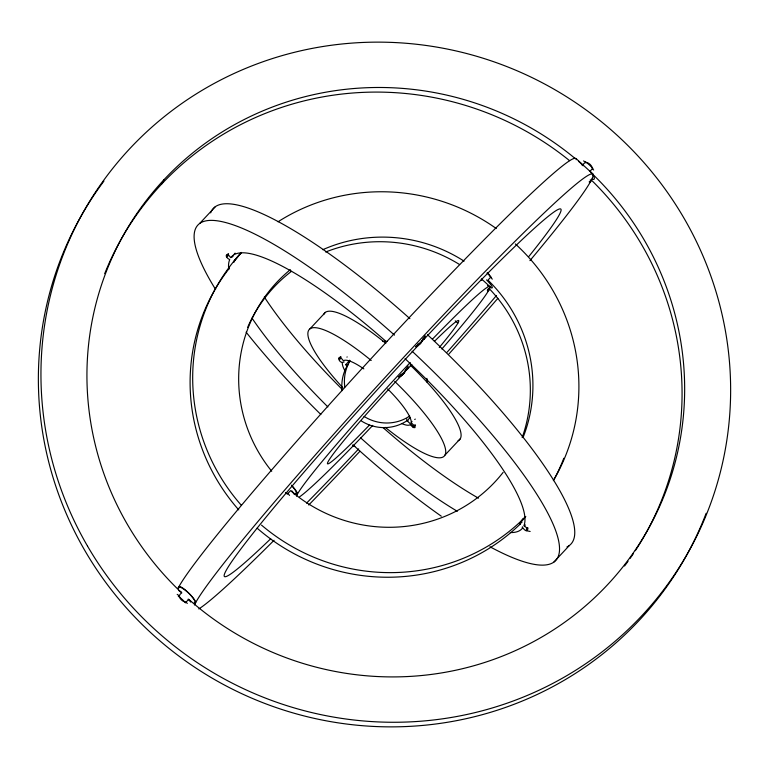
<?xml version="1.0" encoding="UTF-8"?>
<svg xmlns="http://www.w3.org/2000/svg" width="769" height="769" viewBox="0 0 769 769"><rect width="100%" height="100%" fill="white"/><g stroke="black" fill="none" stroke-linecap="round" stroke-linejoin="round"><path stroke-width="1.15" d="M233.757 262.239L234.92 260.431M401.524 423.469A46.265 10.276 43.2 0 0 410.165 424.69L413.261 427.516L414.962 427.66L414.308 425.642L411.223 422.815L412.04 421.364M161.634 184.079L164.22 179.475M408.118 366.188A12.496 12.16 29.3 0 1 407.464 368.803L400.716 376.329A97.163 5.181 -47.5 0 0 329.247 459.727A97.163 5.181 -47.5 0 0 369.37 425.132M270.717 538.733A249.848 13.323 -47.5 0 1 243.042 546.134A249.848 13.323 -47.5 0 1 417.788 345.906L424.526 338.398A12.496 12.16 29.3 0 0 425.18 335.784M407.503 367.274A12.487 12.141 54.4 0 1 406.936 369.581L407.464 368.803M424.526 338.398L424.084 339.196A249.848 13.323 -47.5 0 1 528.88 256.433M235.016 260.297L241.293 252.655M199.671 223.443L215.099 206.986M309.955 328.844L325.383 312.387M187.28 603.473A12.496 2.778 43.2 0 0 186.079 602.117C181.84 601.916 176.139 595.84 181.782 592.918A300.746 292.797 29.3 0 1 160.74 183.253A300.746 292.797 29.3 0 1 574.856 158.27M593.658 170.007A12.496 2.778 43.2 0 0 592.457 168.642C591.89 164.412 585.363 159.366 582.844 165.114A300.746 292.797 29.3 0 0 578.442 161.279M186.079 602.117L188.741 599.282A300.746 292.797 29.3 0 0 606.972 585.334A300.746 292.797 29.3 0 0 590.65 172.275M285.77 492.929L287.904 493.506L290.586 490.641A148.061 144.149 29.3 0 0 503.128 472.368M487.738 272.524L490.641 277.253L487.95 280.108A148.061 144.149 29.3 0 1 523.093 437.417M589.804 171.477L592.457 168.642M444.963 455.104L460.391 438.647M553.901 562.014L569.329 545.557M344.156 361.93C337.927 364.948 336.495 351.366 343.407 360.767A46.265 10.276 43.2 0 1 363.833 368.889M510.26 532.552A198.95 44.179 43.2 0 0 522.795 527.736C527.371 534.368 529.745 528.543 523.852 525.861A198.95 44.179 43.2 0 0 405.052 358.681M526.842 530.764L530.149 531.475M385.98 341.417A198.95 44.179 43.2 0 0 230.777 257.721C226.307 251.117 223.798 256.961 229.72 259.595A198.95 44.179 43.2 0 0 228.749 269.506M407.416 421.114L414.174 427.295M576.106 158.606L593.159 174.207M481.442 278.859L489.959 286.654M455.258 320.846L457.815 323.182M339.61 358.517A11.564 0.615 -47.5 0 1 340.523 356.72M414.808 426.978A11.564 0.615 -47.5 0 1 415.52 425.334M409.704 416.039A41.641 40.546 29.3 0 1 364.054 416.423M344.82 387.009A41.641 40.546 29.3 0 1 349.808 361.238M382.481 341.455A41.641 40.546 29.3 0 1 387.509 341.474M426.891 378.367A41.641 40.546 29.3 0 1 427.17 382.337M407.118 420.643A41.641 40.546 29.3 0 1 361.468 421.028M342.109 390.633A41.641 40.546 29.3 0 1 347.223 365.842M406.859 420.326A11.468 3.634 -51.2 0 1 406.82 418.98M407.926 420.797A11.564 0.615 -47.5 0 1 410.079 417.423M348.126 364.814A11.468 2.461 -44 0 1 345.915 364.246M350.356 361.007A11.564 0.615 -47.5 0 1 348.915 362.468M346.367 364.804A11.564 0.615 -47.5 0 1 349.635 360.209M406.83 367.909A11.564 11.266 29.3 0 1 400.418 374.743M410.127 364.948A92.54 20.552 43.2 0 1 458.084 440.695M323.701 314.608A92.54 20.552 43.2 0 1 385.807 343.349M394.699 381.405A92.54 20.552 43.2 0 1 445.578 453.402A92.54 20.552 43.2 0 1 385.298 427.362M342.772 387.653A92.54 20.552 43.2 0 1 309.455 329.257A92.54 20.552 43.2 0 1 371.216 360.488M405.821 369.437A11.545 10.824 34.2 0 1 399.121 376.627M405.945 369.245A11.564 11.266 29.3 0 1 398.89 376.772M345.108 371.11A46.265 10.276 43.2 0 1 342.349 362.641M387.634 388.912A46.265 10.276 43.2 0 1 411.223 422.815M415.298 419.095A12.458 1.048 -35.5 0 1 414.722 419.48M414.155 426.814A12.496 0.663 -47.5 0 1 413.261 427.516M414.308 425.642A12.496 0.663 -47.5 0 1 415.097 424.661M347.204 356.931A12.458 1.048 -35.5 0 1 346.915 357.124M340.158 359.113A12.496 0.663 -47.5 0 1 339.264 359.815M340.311 357.941A12.496 0.663 -47.5 0 1 341.1 356.96M285.751 492.516A11.564 2.567 43.2 0 1 287.395 494.256M291.672 485.681A11.564 2.567 43.2 0 1 296.344 494.63M432.726 338.86A143.428 7.642 -47.5 0 1 489.872 286.501A143.428 7.642 -47.5 0 1 441.887 348.991M372.744 425.382A143.428 7.642 -47.5 0 1 299.612 496.803M296.459 496.14A143.428 7.642 -47.5 0 1 410.213 362.497M291.489 485.172A11.554 2.509 48 0 1 297.045 494.006M296.661 493.631A11.554 2.605 38.3 0 1 295.181 493.14M486.998 273.033A11.564 2.567 43.2 0 1 491.035 277.032M488.411 288.558A11.564 2.567 43.2 0 1 487.315 290.509M481.134 279.887A11.564 2.567 43.2 0 1 481.75 280.454M487.508 289.269A11.554 2.509 48 0 1 487.738 291.211M489.074 289.096A11.554 2.605 38.3 0 1 488.536 290.153M434.389 341.407A97.163 5.181 -47.5 0 1 439.253 347.53M407.012 369.61A97.163 5.181 -47.5 0 1 411.838 364.516M400.63 376.147A12.487 12.044 7.1 0 1 398.332 376.916M401.178 375.522A12.496 12.16 29.3 0 1 399.351 376.176M527.813 529.457A11.564 0.615 -47.5 0 1 528.101 528.14M525.765 516.508A194.326 189.193 29.3 0 1 261.518 525.121M241.322 505.271A194.326 189.193 29.3 0 1 241.053 252.905M278.022 221.789A194.326 189.193 29.3 0 1 496.274 228.537M515.384 243.965A194.326 189.193 29.3 0 1 554.209 479.145M521.93 522.343A11.564 0.615 -47.5 0 1 521.555 522.699M520.219 523.862A11.564 0.615 -47.5 0 1 525.563 516.893M520.728 523.564A194.326 189.193 29.3 0 1 257.144 528.178M238.736 509.876A194.326 189.193 29.3 0 1 229.527 268.054M563.821 458.237A194.326 189.193 29.3 0 1 553.363 480.663M227.326 255.443A11.564 0.615 -47.5 0 1 228.124 253.683M233.882 261.883A11.564 0.615 -47.5 0 1 241.485 252.434M520.469 523.891A11.564 1.298 -48.3 0 1 523.372 518.296M247.666 327.325A148.061 144.149 29.3 0 1 291.509 271.303M325.662 252.011A148.061 144.149 29.3 0 1 459.593 264.546M489.565 288.971A148.061 144.149 29.3 0 1 522.161 437.619M486.546 279.878A12.496 1.961 43.2 0 1 492.323 287.385A12.496 1.961 43.2 0 1 487.527 285.578M271.726 471.243A148.061 144.149 29.3 0 1 290.346 269.659M322.778 249.704A148.061 144.149 29.3 0 1 464.092 261.152M490.641 277.253A12.496 2.778 43.2 0 1 492.285 279.147M291.893 490.901A12.496 3.566 43.1 0 1 294.44 494.602M287.904 493.506A12.496 2.778 43.2 0 1 289.538 495.409M423.959 337.283A11.564 11.266 29.3 0 1 417.49 344.339M427.506 334.726A245.224 54.445 43.2 0 1 566.964 546.913M210.668 212.869A245.224 54.445 43.2 0 1 409.906 318.654M423.008 338.841A11.564 11.266 29.3 0 1 415.952 346.367M412.078 351.183A245.224 54.445 43.2 0 1 554.43 527.342A245.224 54.445 43.2 0 1 489.94 546.759M441.31 516.21A245.224 54.445 43.2 0 1 352.904 444.77M320.827 414.481A245.224 54.445 43.2 0 1 246.109 332.16M215.589 289.432A245.224 54.445 43.2 0 1 224.808 222.328A245.224 54.445 43.2 0 1 394.478 335.111M457.305 511.289A198.95 44.179 43.2 0 1 360.623 437.849M327.873 406.907A198.95 44.179 43.2 0 1 252.001 318.135M233.151 256.115A12.487 0.846 -44.9 0 1 231.652 257.442M478.481 498.177A198.95 44.179 43.2 0 1 383.02 427.583M342.474 389.633A198.95 44.179 43.2 0 1 264.305 296.978M422.873 339.235A11.564 11.122 31.7 0 1 416.26 346.233M526.976 529.437A12.496 0.663 -47.5 0 1 525.746 530.437M526.803 528.553A12.496 0.663 -47.5 0 1 527.592 527.582M524.564 525.948A12.487 0.481 -50.2 0 1 525.342 524.919M522.295 527.419A12.487 0.846 -44.9 0 1 522.439 526.823M227.999 255.894A12.496 0.663 -47.5 0 1 226.768 256.894M227.826 255.02A12.496 0.663 -47.5 0 1 228.614 254.039M234.132 254.289A12.487 0.481 -50.2 0 1 235.083 253.107M585.613 161.826A11.564 2.567 43.2 0 1 592.861 168.43M590.236 179.946A11.564 2.567 43.2 0 1 589.141 181.897M194.451 604.992A296.113 15.784 -47.5 0 1 484.278 272.389A296.113 15.784 -47.5 0 1 529.928 260.624M497.879 298.295A296.113 15.784 -47.5 0 1 448.885 354.038M359.93 451.268A296.113 15.784 -47.5 0 1 308.744 505.012M274.062 540.29A296.113 15.784 -47.5 0 1 198.796 608.942M590.14 181.349A11.564 2.538 45.5 0 1 589.535 182.416M590.592 180.234A11.564 2.586 40.8 0 1 590.486 181.657M178.321 596.263A11.564 2.567 43.2 0 1 185.569 602.858M178.61 588.679A11.564 2.567 43.2 0 1 188.318 592.832A11.564 2.567 43.2 0 1 194.528 603.242M195.451 602.838A11.564 2.586 40.8 0 1 194.23 602.713M178.225 588.362A11.564 2.586 40.8 0 1 178.533 587.362A296.113 15.784 -47.5 0 1 394.564 333.265A296.113 15.784 -47.5 0 1 576.164 159.731M178.812 587.612A11.564 2.538 45.5 0 1 186.963 591.39A11.564 2.538 45.5 0 1 195.403 602.8M496.428 295.546A249.848 13.323 -47.5 0 1 447.125 352.192M358.671 448.894A249.848 13.323 -47.5 0 1 306.562 503.137M354.797 446.26A12.487 12.121 20.5 0 1 352.721 445.741M417.817 345.954A12.487 12.189 39 0 1 415.481 346.752M418.24 345.108A12.496 12.16 29.3 0 1 416.413 345.771M424.719 336.87A12.487 12.121 20.5 0 1 424.094 339.196M706.153 513.288A347.011 337.841 29.3 0 1 220.136 682.689A347.011 337.841 29.3 0 1 103.93 181.08M591.428 180.129A300.746 292.797 29.3 0 1 635.338 550.671M633.396 553.603A300.746 292.797 29.3 0 1 630.08 558.429M628.042 561.283A300.746 292.797 29.3 0 1 624.572 566.003M104.699 273.658A300.746 292.797 29.3 0 1 569.56 160.654M581.422 164.479A12.487 2.384 42.9 0 1 583.113 165.768M178.639 590.496A12.487 3.163 43.4 0 1 181.551 592.313M188.107 599.166A12.487 2.384 42.9 0 1 190.702 602.079M177.187 594.379A12.496 2.778 43.2 0 1 179.129 595.754M590.4 171.593A12.487 3.163 43.4 0 1 591.899 179.196M583.565 160.904A12.496 2.778 43.2 0 1 585.507 162.278M87.522 546.096A347.011 337.841 29.3 0 0 684.804 558.294A347.011 337.841 29.3 0 0 385.058 42.208A347.011 337.841 29.3 0 0 87.522 546.096"/></g></svg>
